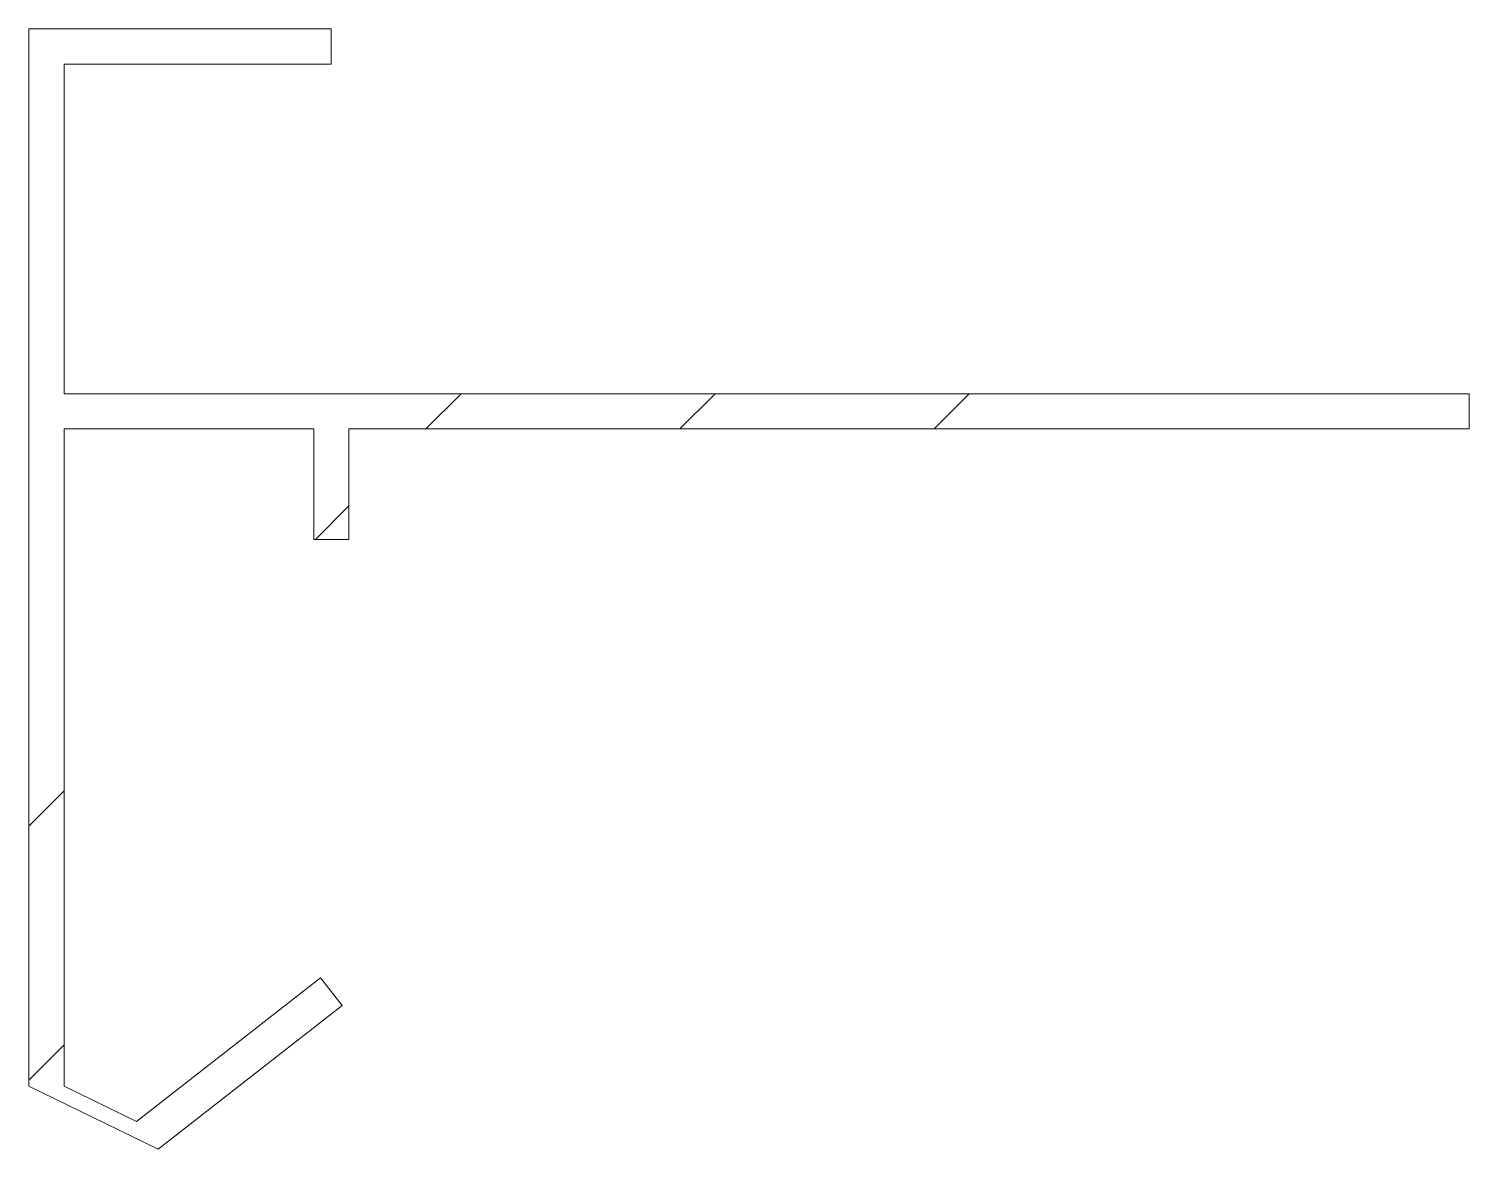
# Model space of a CAD drawing. Header units: metres. Extents: x -9.6 to 35.4, y -22.5 to 12.5.
import ezdxf

# ---------------------------------------------------------------- set-up
doc = ezdxf.new("R2010")
doc.units = ezdxf.units.M
doc.layers.add('A-DETL-GENF', color=92, linetype='Continuous', lineweight=18)

# ---------------------------------------------------------------- blocks, each defined once
blk = doc.blocks.new('41 roval standaard - Roval-151253-350961-00_0 Basismaterialen')
at = {"layer": 'A-DETL-GENF', "lineweight": 13}
h = blk.add_hatch(dxfattribs=at)
h.set_pattern_fill('FP_9', color=256, style=0, pattern_type=2)
h.set_pattern_definition([(45, (13959.73, 2319.54), (-22.45064, 22.45064), []), (45, (13967.667, 2319.54), (0, 44.90128), []), (45, (13951.792, 2319.54), (0, 44.90128), [])])
h.paths.add_polyline_path([(-5.549, -22.502), (0.202, -18.014), (-0.475, -17.147), (-6.225, -21.634), (-8.487, -20.531), (-8.487, -0.002), (-0.687, -0.002), (-0.687, -3.451), (0.413, -3.451), (0.413, -0.002), (35.413, -0.002), (35.413, 1.098), (-8.487, 1.098), (-8.487, 11.398), (-0.137, 11.398), (-0.137, 12.498), (-9.587, 12.498), (-9.587, -20.531)])
at = {"layer": 'A-DETL-GENF'}
for p, q in [((-0.137, 12.498), (-9.587, 12.498)), ((-9.587, 12.498), (-9.587, -20.531)), ((-0.137, 11.398), (-0.137, 12.498)), ((-8.487, 1.098), (-8.487, 11.398)), ((-8.487, 11.398), (-0.137, 11.398)), ((35.413, 1.098), (-8.487, 1.098)), ((35.413, -0.002), (35.413, 1.098)), ((-8.487, -20.531), (-8.487, -0.002)), ((-8.487, -0.002), (-0.687, -0.002)), ((-0.687, -0.002), (-0.687, -3.451)), ((0.413, -3.451), (0.413, -0.002)), ((0.413, -0.002), (35.413, -0.002)), ((-0.687, -3.451), (0.413, -3.451)), ((-0.475, -17.147), (-6.225, -21.634)), ((0.202, -18.014), (-0.475, -17.147)), ((-5.549, -22.502), (0.202, -18.014)), ((-9.587, -20.531), (-5.549, -22.502)), ((-6.225, -21.634), (-8.487, -20.531))]:
    blk.add_line(p, q, dxfattribs=at)

msp = doc.modelspace()

# ---------------------------------------------------------------- block references
msp.add_blockref('41 roval standaard - Roval-151253-350961-00_0 Basismaterialen', (0, 0))

doc.saveas('drawing.dxf')
